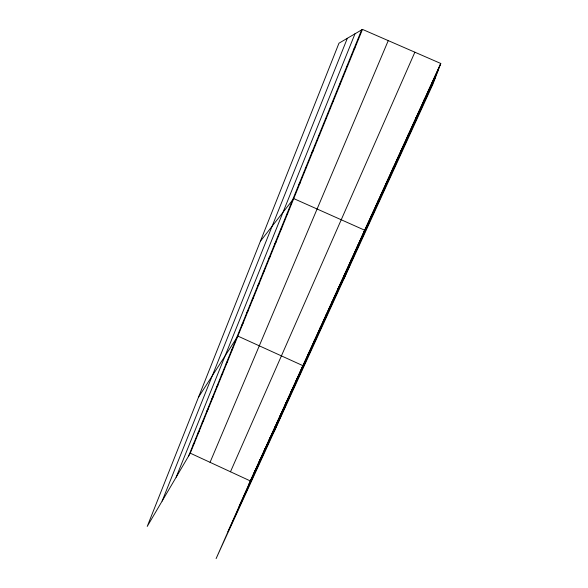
<?xml version="1.0" encoding="UTF-8"?>
<svg xmlns="http://www.w3.org/2000/svg" width="588" height="588" viewBox="0 0 588 588"><rect width="100%" height="100%" fill="white"/><g stroke="black" fill="none" stroke-linecap="round" stroke-linejoin="round"><path stroke-width="0.88" d="M440.772 63.475L432.893 84.209L216.105 558.6L250.348 480.955L440.772 63.475L362.487 29.4L338.967 43.203L147.228 526.422L190.277 453.186L362.487 29.4M432.143 82.518L432.489 81.622M162.126 501.079L347.346 38.286M423.97 100.438L424.374 99.416M176.143 477.235L354.99 33.803M188.608 456.031L361.613 29.915M415.959 118.004L416.414 116.872M408.094 135.233L408.609 133.99M400.384 152.138L400.942 150.785M392.821 168.727L393.431 167.271M385.39 185.007L386.051 183.449M210.056 462.33L388.249 40.616M378.106 200.978L378.804 199.325M370.947 216.663L371.69 214.921M343.98 278.771L364.707 230.231L293.735 198.582L260.388 241.234M350.646 261.175L351.506 259.183M357.225 246.747L358.048 244.829M337.821 289.296L338.747 287.15M344.178 275.36L345.068 273.288M325.421 316.476L326.413 314.198M331.566 303.004L332.529 300.784M307.583 355.586L308.663 353.116M313.433 342.767L314.484 340.349M319.38 329.728L320.394 327.384M290.597 392.828L291.751 390.189M296.168 380.612L297.3 378.025M274.067 431.768L302.93 365.67L237.861 336.079L198.546 397.106M230.481 471.774L414.863 52.2M264.012 451.099L265.284 448.21M269.164 439.802L270.414 436.965M274.398 428.329L275.625 425.543M279.712 416.686L280.917 413.937M285.114 404.853L286.29 402.155M253.942 473.171L255.251 470.202M258.94 462.219L260.234 459.294M249.025 483.961L440.478 64.246M239.11 506.444L438.258 70.082M227.96 531.721L435.701 76.822M193.055 445.065L194.716 442.264M197.575 433.929L199.222 431.18M202.169 422.632L203.793 419.92M206.829 411.152L208.439 408.491M211.555 399.502L213.15 396.893M216.362 387.668L217.942 385.103M221.242 375.644L222.808 373.137M226.204 363.435L227.747 360.981M231.238 351.029L232.767 348.633M241.558 325.612L243.042 323.334M246.842 312.588L248.312 310.376M252.223 299.351L253.663 297.205M257.684 285.893L259.102 283.813M263.24 272.207L264.637 270.201M268.885 258.294L270.26 256.361M274.633 244.138L275.978 242.285M280.483 229.746L281.799 227.968M286.429 215.098L287.716 213.4M298.822 184.566L300.056 183.044M305.29 168.646L306.48 167.22M311.868 152.432L313.029 151.101M318.578 135.909L319.703 134.689M325.414 119.077L326.502 117.96M332.374 101.93L333.425 100.923M339.474 84.444L340.481 83.555M346.707 66.62L347.677 65.856M354.086 48.451L355.012 47.804M190.277 453.186L250.348 480.955"/></g></svg>
